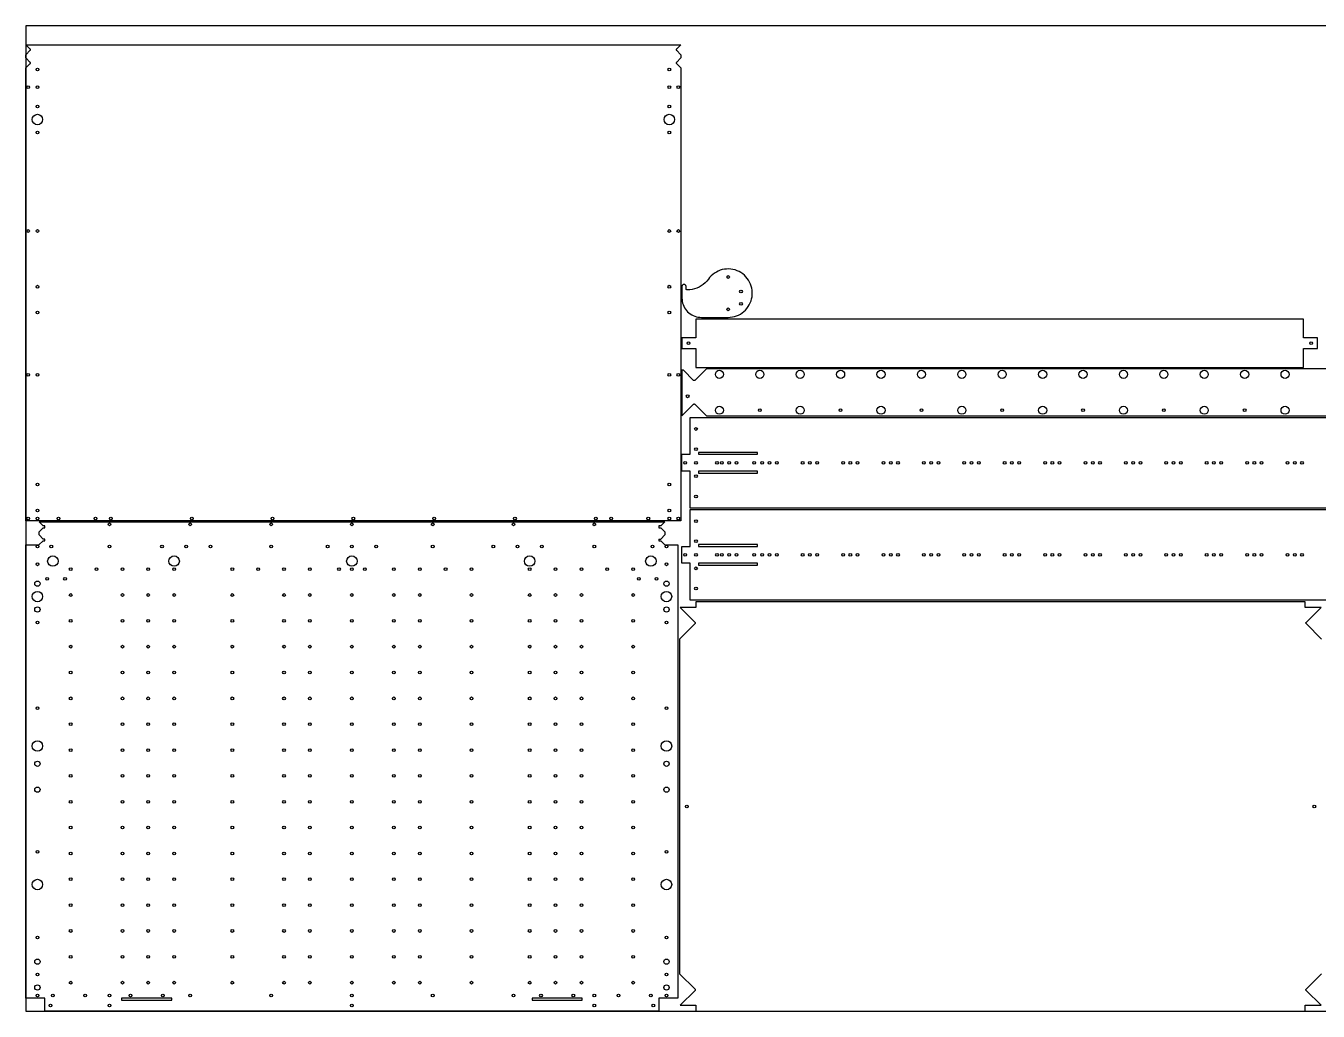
# Model space of a CAD drawing. Header units: metres. Extents: x 0 to 2440, y 0 to 1220.
# Drawn here: x 0 to 1599, y 0 to 1220 of the extents above; entities that cross this region are included whole.
import ezdxf

# ---------------------------------------------------------------- set-up
doc = ezdxf.new("R2010")
doc.units = ezdxf.units.M
doc.layers.add('INTERIOR_PROFILES', color=7, linetype='Continuous')
doc.layers.add('OUTER_PROFILES', color=7, linetype='Continuous')

msp = doc.modelspace()

# ---------------------------------------------------------------- linework, layer by layer
at = {"layer": 'INTERIOR_PROFILES'}
for points in [[(832.3, 689.5), (905.3, 689.5), (905.3, 691.8), (832.3, 691.8)], [(905.3, 666.3), (905.3, 668.5), (832.3, 668.5), (832.3, 666.3)], [(832.3, 575.5), (905.3, 575.5), (905.3, 577.8), (832.3, 577.8)], [(905.3, 552.3), (905.3, 554.5), (832.3, 554.5), (832.3, 552.3)], [(180.5, 13.5), (180.5, 16.3), (118.5, 16.3), (118.5, 13.5)], [(626.5, 16.3), (626.5, 13.5), (688.5, 13.5), (688.5, 16.3)]]:
    msp.add_lwpolyline(points, close=True, dxfattribs=at)
for centre, radius in [((14.3, 1166), 1.7), ((796.3, 1166), 1.7), ((3, 1144), 1.7), ((14.3, 1144), 1.7), ((796.3, 1144), 1.7), ((807.5, 1144), 1.7), ((14.3, 1120), 1.7), ((796.3, 1120), 1.7), ((14.3, 1104), 6.5), ((796.3, 1104), 6.5), ((14.3, 1088), 1.7), ((796.3, 1088), 1.7), ((3, 966), 1.7), ((14.3, 966), 1.7), ((796.3, 966), 1.7), ((807.5, 966), 1.7), ((14.3, 897), 1.7), ((796.3, 897), 1.7), ((869, 909), 1.7), ((885, 891), 1.7), ((14.3, 865), 1.7), ((796.3, 865), 1.7), ((869, 869), 1.7), ((885, 875.7), 1.7), ((820, 827), 1.7), ((1590.5, 827), 1.7), ((3, 788), 1.7), ((14.3, 788), 1.7), ((796.3, 788), 1.7), ((807.5, 788), 1.7), ((858.3, 788.5), 5), ((908.3, 788.5), 5), ((958.3, 788.5), 5), ((1008.3, 788.5), 5), ((1058.3, 788.5), 5), ((1108.3, 788.5), 5), ((1158.3, 788.5), 5), ((1208.3, 788.5), 5), ((1258.3, 788.5), 5), ((1308.3, 788.5), 5), ((1358.3, 788.5), 5), ((1408.3, 788.5), 5), ((1458.3, 788.5), 5), ((1508.3, 788.5), 5), ((1558.3, 788.5), 5), ((819, 761.3), 1.7), ((858.3, 744), 5), ((908.3, 744), 1.7), ((958.3, 744), 5), ((1008.3, 744), 1.7), ((1058.3, 744), 5), ((1108.3, 744), 1.7), ((1158.3, 744), 5), ((1208.3, 744), 1.7), ((1258.3, 744), 5), ((1308.3, 744), 1.7), ((1358.3, 744), 5), ((1408.3, 744), 1.7), ((1458.3, 744), 5), ((1508.3, 744), 1.7), ((1558.3, 744), 5), ((829.3, 720.8), 1.7), ((829.3, 695.8), 1.7), ((816, 679), 1.7), ((829.3, 679), 1.7), ((855.3, 679), 1.7), ((861.3, 679), 1.7), ((870.3, 679), 1.7), ((879.3, 679), 1.7), ((901.3, 679), 1.7), ((911.3, 679), 1.7), ((920.3, 679), 1.7), ((929.3, 679), 1.7), ((961.3, 679), 1.7), ((970.3, 679), 1.7), ((979.3, 679), 1.7), ((1011.3, 679), 1.7), ((1020.3, 679), 1.7), ((1029.3, 679), 1.7), ((1061.3, 679), 1.7), ((1070.3, 679), 1.7), ((1079.3, 679), 1.7), ((1111.3, 679), 1.7), ((1120.3, 679), 1.7), ((1129.3, 679), 1.7), ((1161.3, 679), 1.7), ((1170.3, 679), 1.7), ((1179.3, 679), 1.7), ((1211.3, 679), 1.7), ((1220.3, 679), 1.7), ((1229.3, 679), 1.7), ((1261.3, 679), 1.7), ((1270.3, 679), 1.7), ((1279.3, 679), 1.7), ((1311.3, 679), 1.7), ((1320.3, 679), 1.7), ((1329.3, 679), 1.7), ((1361.3, 679), 1.7), ((1370.3, 679), 1.7), ((1379.3, 679), 1.7), ((1411.3, 679), 1.7), ((1420.3, 679), 1.7), ((1429.3, 679), 1.7), ((1461.3, 679), 1.7), ((1470.3, 679), 1.7), ((1479.3, 679), 1.7), ((1511.3, 679), 1.7), ((1520.3, 679), 1.7), ((1529.3, 679), 1.7), ((1561.3, 679), 1.7), ((1570.3, 679), 1.7), ((1579.3, 679), 1.7), ((829.3, 662.3), 1.7), ((14.3, 652), 1.7), ((796.3, 652), 1.7), ((829.3, 637.3), 1.7), ((3, 610), 1.7), ((14.3, 620), 1.7), ((14.3, 610), 1.7), ((40.3, 610), 1.7), ((86.3, 610), 1.7), ((105.3, 610), 1.7), ((205.3, 610), 1.7), ((305.3, 610), 1.7), ((405.3, 610), 1.7), ((505.3, 610), 1.7), ((605.3, 610), 1.7), ((705.3, 610), 1.7), ((724.3, 610), 1.7), ((770.3, 610), 1.7), ((796.3, 620), 1.7), ((796.3, 610), 1.7), ((807.5, 610), 1.7), ((829.3, 606.8), 1.7), ((103.5, 602.8), 1.7), ((203.5, 602.8), 1.7), ((303.5, 602.8), 1.7), ((403.5, 602.8), 1.7), ((503.5, 602.8), 1.7), ((603.5, 602.8), 1.7), ((703.5, 602.8), 1.7), ((14.3, 575.3), 1.7), ((31.5, 575.3), 1.7), ((103.5, 575.3), 1.7), ((168.5, 575.3), 1.7), ((198.5, 575.3), 1.7), ((228.5, 575.3), 1.7), ((303.5, 575.3), 1.7), ((373.5, 575.3), 1.7), ((403.5, 575.3), 1.7), ((433.5, 575.3), 1.7), ((503.5, 575.3), 1.7), ((578.5, 575.3), 1.7), ((608.5, 575.3), 1.7), ((638.5, 575.3), 1.7), ((703.5, 575.3), 1.7), ((775.5, 575.3), 1.7), ((792.8, 575.3), 1.7), ((829.3, 581.8), 1.7), ((33.5, 557.3), 6.5), ((183.5, 557.3), 6.5), ((403.5, 557.3), 6.5), ((623.5, 557.3), 6.5), ((773.5, 557.3), 6.5), ((816, 565), 1.7), ((829.3, 565), 1.7), ((855.3, 565), 1.7), ((861.3, 565), 1.7), ((870.3, 565), 1.7), ((879.3, 565), 1.7), ((901.3, 565), 1.7), ((911.3, 565), 1.7), ((920.3, 565), 1.7), ((929.3, 565), 1.7), ((961.3, 565), 1.7), ((970.3, 565), 1.7), ((979.3, 565), 1.7), ((1011.3, 565), 1.7), ((1020.3, 565), 1.7), ((1029.3, 565), 1.7), ((1061.3, 565), 1.7), ((1070.3, 565), 1.7), ((1079.3, 565), 1.7), ((1111.3, 565), 1.7), ((1120.3, 565), 1.7), ((1129.3, 565), 1.7), ((1161.3, 565), 1.7), ((1170.3, 565), 1.7), ((1179.3, 565), 1.7), ((1211.3, 565), 1.7), ((1220.3, 565), 1.7), ((1229.3, 565), 1.7), ((1261.3, 565), 1.7), ((1270.3, 565), 1.7), ((1279.3, 565), 1.7), ((1311.3, 565), 1.7), ((1320.3, 565), 1.7), ((1329.3, 565), 1.7), ((1361.3, 565), 1.7), ((1370.3, 565), 1.7), ((1379.3, 565), 1.7), ((1411.3, 565), 1.7), ((1420.3, 565), 1.7), ((1429.3, 565), 1.7), ((1461.3, 565), 1.7), ((1470.3, 565), 1.7), ((1479.3, 565), 1.7), ((1511.3, 565), 1.7), ((1520.3, 565), 1.7), ((1529.3, 565), 1.7), ((1561.3, 565), 1.7), ((1570.3, 565), 1.7), ((1579.3, 565), 1.7), ((14.3, 553.3), 1.7), ((55.5, 547.3), 1.7), ((87.5, 547.3), 1.7), ((119.5, 547.3), 1.7), ((151.5, 547.3), 1.7), ((183.5, 547.3), 1.7), ((255.5, 547.3), 1.7), ((287.5, 547.3), 1.7), ((319.5, 547.3), 1.7), ((351.5, 547.3), 1.7), ((387.5, 547.3), 1.7), ((403.5, 547.3), 1.7), ((419.5, 547.3), 1.7), ((455.5, 547.3), 1.7), ((487.5, 547.3), 1.7), ((519.5, 547.3), 1.7), ((551.5, 547.3), 1.7), ((623.5, 547.3), 1.7), ((655.5, 547.3), 1.7), ((687.5, 547.3), 1.7), ((719.5, 547.3), 1.7), ((751.5, 547.3), 1.7), ((792.8, 553.3), 1.7), ((829.3, 548.3), 1.7), ((14.3, 529.3), 3.25), ((26.5, 535.3), 1.7), ((48.5, 535.3), 1.7), ((758.5, 535.3), 1.7), ((780.5, 535.3), 1.7), ((792.8, 529.3), 3.25), ((14.3, 513.3), 6.5), ((55.5, 515.3), 1.7), ((119.5, 515.3), 1.7), ((151.5, 515.3), 1.7), ((183.5, 515.3), 1.7), ((255.5, 515.3), 1.7), ((319.5, 515.3), 1.7), ((351.5, 515.3), 1.7), ((403.5, 515.3), 1.7), ((455.5, 515.3), 1.7), ((487.5, 515.3), 1.7), ((551.5, 515.3), 1.7), ((623.5, 515.3), 1.7), ((655.5, 515.3), 1.7), ((687.5, 515.3), 1.7), ((751.5, 515.3), 1.7), ((792.8, 513.3), 6.5), ((829.3, 523.3), 1.7), ((14.3, 497.3), 3.25), ((792.8, 497.3), 3.25), ((14.3, 481.3), 1.7), ((55.5, 483.3), 1.7), ((119.5, 483.3), 1.7), ((151.5, 483.3), 1.7), ((183.5, 483.3), 1.7), ((255.5, 483.3), 1.7), ((319.5, 483.3), 1.7), ((351.5, 483.3), 1.7), ((403.5, 483.3), 1.7), ((455.5, 483.3), 1.7), ((487.5, 483.3), 1.7), ((551.5, 483.3), 1.7), ((623.5, 483.3), 1.7), ((655.5, 483.3), 1.7), ((687.5, 483.3), 1.7), ((751.5, 483.3), 1.7), ((792.8, 481.3), 1.7), ((55.5, 451.3), 1.7), ((119.5, 451.3), 1.7), ((151.5, 451.3), 1.7), ((183.5, 451.3), 1.7), ((255.5, 451.3), 1.7), ((319.5, 451.3), 1.7), ((351.5, 451.3), 1.7), ((403.5, 451.3), 1.7), ((455.5, 451.3), 1.7), ((487.5, 451.3), 1.7), ((551.5, 451.3), 1.7), ((623.5, 451.3), 1.7), ((655.5, 451.3), 1.7), ((687.5, 451.3), 1.7), ((751.5, 451.3), 1.7), ((55.5, 419.3), 1.7), ((119.5, 419.3), 1.7), ((151.5, 419.3), 1.7), ((183.5, 419.3), 1.7), ((255.5, 419.3), 1.7), ((319.5, 419.3), 1.7), ((351.5, 419.3), 1.7), ((403.5, 419.3), 1.7), ((455.5, 419.3), 1.7), ((487.5, 419.3), 1.7), ((551.5, 419.3), 1.7), ((623.5, 419.3), 1.7), ((655.5, 419.3), 1.7), ((687.5, 419.3), 1.7), ((751.5, 419.3), 1.7), ((55.5, 387.3), 1.7), ((119.5, 387.3), 1.7), ((151.5, 387.3), 1.7), ((183.5, 387.3), 1.7), ((255.5, 387.3), 1.7), ((319.5, 387.3), 1.7), ((351.5, 387.3), 1.7), ((403.5, 387.3), 1.7), ((455.5, 387.3), 1.7), ((487.5, 387.3), 1.7), ((551.5, 387.3), 1.7), ((623.5, 387.3), 1.7), ((655.5, 387.3), 1.7), ((687.5, 387.3), 1.7), ((751.5, 387.3), 1.7), ((14.3, 375.3), 1.7), ((792.8, 375.3), 1.7), ((55.5, 355.3), 1.7), ((119.5, 355.3), 1.7), ((151.5, 355.3), 1.7), ((183.5, 355.3), 1.7), ((255.5, 355.3), 1.7), ((319.5, 355.3), 1.7), ((351.5, 355.3), 1.7), ((403.5, 355.3), 1.7), ((455.5, 355.3), 1.7), ((487.5, 355.3), 1.7), ((551.5, 355.3), 1.7), ((623.5, 355.3), 1.7), ((655.5, 355.3), 1.7), ((687.5, 355.3), 1.7), ((751.5, 355.3), 1.7), ((14.3, 328.3), 6.5), ((55.5, 323.3), 1.7), ((119.5, 323.3), 1.7), ((151.5, 323.3), 1.7), ((183.5, 323.3), 1.7), ((255.5, 323.3), 1.7), ((319.5, 323.3), 1.7), ((351.5, 323.3), 1.7), ((403.5, 323.3), 1.7), ((455.5, 323.3), 1.7), ((487.5, 323.3), 1.7), ((551.5, 323.3), 1.7), ((623.5, 323.3), 1.7), ((655.5, 323.3), 1.7), ((687.5, 323.3), 1.7), ((751.5, 323.3), 1.7), ((792.8, 328.3), 6.5), ((14.3, 306.3), 3.25), ((792.8, 306.3), 3.25), ((55.5, 291.3), 1.7), ((119.5, 291.3), 1.7), ((151.5, 291.3), 1.7), ((183.5, 291.3), 1.7), ((255.5, 291.3), 1.7), ((319.5, 291.3), 1.7), ((351.5, 291.3), 1.7), ((403.5, 291.3), 1.7), ((455.5, 291.3), 1.7), ((487.5, 291.3), 1.7), ((551.5, 291.3), 1.7), ((623.5, 291.3), 1.7), ((655.5, 291.3), 1.7), ((687.5, 291.3), 1.7), ((751.5, 291.3), 1.7), ((14.3, 274.3), 3.25), ((792.8, 274.3), 3.25), ((55.5, 259.3), 1.7), ((119.5, 259.3), 1.7), ((151.5, 259.3), 1.7), ((183.5, 259.3), 1.7), ((255.5, 259.3), 1.7), ((319.5, 259.3), 1.7), ((351.5, 259.3), 1.7), ((403.5, 259.3), 1.7), ((455.5, 259.3), 1.7), ((487.5, 259.3), 1.7), ((551.5, 259.3), 1.7), ((623.5, 259.3), 1.7), ((655.5, 259.3), 1.7), ((687.5, 259.3), 1.7), ((751.5, 259.3), 1.7), ((818, 253.5), 1.7), ((1594.5, 253.5), 1.7), ((55.5, 227.3), 1.7), ((119.5, 227.3), 1.7), ((151.5, 227.3), 1.7), ((183.5, 227.3), 1.7), ((255.5, 227.3), 1.7), ((319.5, 227.3), 1.7), ((351.5, 227.3), 1.7), ((403.5, 227.3), 1.7), ((455.5, 227.3), 1.7), ((487.5, 227.3), 1.7), ((551.5, 227.3), 1.7), ((623.5, 227.3), 1.7), ((655.5, 227.3), 1.7), ((687.5, 227.3), 1.7), ((751.5, 227.3), 1.7), ((14.3, 197.3), 1.7), ((55.5, 195.3), 1.7), ((119.5, 195.3), 1.7), ((151.5, 195.3), 1.7), ((183.5, 195.3), 1.7), ((255.5, 195.3), 1.7), ((319.5, 195.3), 1.7), ((351.5, 195.3), 1.7), ((403.5, 195.3), 1.7), ((455.5, 195.3), 1.7), ((487.5, 195.3), 1.7), ((551.5, 195.3), 1.7), ((623.5, 195.3), 1.7), ((655.5, 195.3), 1.7), ((687.5, 195.3), 1.7), ((751.5, 195.3), 1.7), ((792.8, 197.3), 1.7), ((14.3, 156.8), 6.5), ((55.5, 163.3), 1.7), ((119.5, 163.3), 1.7), ((151.5, 163.3), 1.7), ((183.5, 163.3), 1.7), ((255.5, 163.3), 1.7), ((319.5, 163.3), 1.7), ((351.5, 163.3), 1.7), ((403.5, 163.3), 1.7), ((455.5, 163.3), 1.7), ((487.5, 163.3), 1.7), ((551.5, 163.3), 1.7), ((623.5, 163.3), 1.7), ((655.5, 163.3), 1.7), ((687.5, 163.3), 1.7), ((751.5, 163.3), 1.7), ((792.8, 156.8), 6.5), ((55.5, 131.3), 1.7), ((119.5, 131.3), 1.7), ((151.5, 131.3), 1.7), ((183.5, 131.3), 1.7), ((255.5, 131.3), 1.7), ((319.5, 131.3), 1.7), ((351.5, 131.3), 1.7), ((403.5, 131.3), 1.7), ((455.5, 131.3), 1.7), ((487.5, 131.3), 1.7), ((551.5, 131.3), 1.7), ((623.5, 131.3), 1.7), ((655.5, 131.3), 1.7), ((687.5, 131.3), 1.7), ((751.5, 131.3), 1.7), ((55.5, 99.3), 1.7), ((119.5, 99.3), 1.7), ((151.5, 99.3), 1.7), ((183.5, 99.3), 1.7), ((255.5, 99.3), 1.7), ((319.5, 99.3), 1.7), ((351.5, 99.3), 1.7), ((403.5, 99.3), 1.7), ((455.5, 99.3), 1.7), ((487.5, 99.3), 1.7), ((551.5, 99.3), 1.7), ((623.5, 99.3), 1.7), ((655.5, 99.3), 1.7), ((687.5, 99.3), 1.7), ((751.5, 99.3), 1.7), ((14.3, 91.3), 1.7), ((792.8, 91.3), 1.7), ((14.3, 61.3), 3.25), ((55.5, 67.3), 1.7), ((119.5, 67.3), 1.7), ((151.5, 67.3), 1.7), ((183.5, 67.3), 1.7), ((255.5, 67.3), 1.7), ((319.5, 67.3), 1.7), ((351.5, 67.3), 1.7), ((403.5, 67.3), 1.7), ((455.5, 67.3), 1.7), ((487.5, 67.3), 1.7), ((551.5, 67.3), 1.7), ((623.5, 67.3), 1.7), ((655.5, 67.3), 1.7), ((687.5, 67.3), 1.7), ((751.5, 67.3), 1.7), ((792.8, 61.3), 3.25), ((14.3, 29.3), 3.25), ((14.3, 45.3), 1.7), ((55.5, 35.3), 1.7), ((119.5, 35.3), 1.7), ((151.5, 35.3), 1.7), ((183.5, 35.3), 1.7), ((255.5, 35.3), 1.7), ((319.5, 35.3), 1.7), ((351.5, 35.3), 1.7), ((403.5, 35.3), 1.7), ((455.5, 35.3), 1.7), ((487.5, 35.3), 1.7), ((551.5, 35.3), 1.7), ((623.5, 35.3), 1.7), ((655.5, 35.3), 1.7), ((687.5, 35.3), 1.7), ((751.5, 35.3), 1.7), ((792.8, 29.3), 3.25), ((792.8, 45.3), 1.7), ((14.3, 19.3), 1.7), ((33.5, 19.3), 1.7), ((73.5, 19.3), 1.7), ((103.5, 19.3), 1.7), ((129.5, 19.3), 1.7), ((169.5, 19.3), 1.7), ((203.5, 19.3), 1.7), ((303.5, 19.3), 1.7), ((403.5, 19.3), 1.7), ((503.5, 19.3), 1.7), ((603.5, 19.3), 1.7), ((637.5, 19.3), 1.7), ((677.5, 19.3), 1.7), ((703.5, 19.3), 1.7), ((733.5, 19.3), 1.7), ((773.5, 19.3), 1.7), ((792.8, 19.3), 1.7), ((30.5, 7), 1.7), ((103.5, 7), 1.7), ((403.5, 7), 1.7), ((703.5, 7), 1.7), ((776.5, 7), 1.7)]:
    msp.add_circle(centre, radius, dxfattribs=at)
at = {"layer": 'OUTER_PROFILES'}
for p, q in [((21.3, 600.9), (16.3, 605.8)), ((16.3, 605.8), (21.3, 605.8)), ((16.3, 593.5), (21.3, 598.5)), ((16.3, 589.6), (16.3, 593.5)), ((21.3, 605.8), (23.5, 605.8)), ((23.5, 600.8), (21.3, 600.9)), ((21.3, 598.5), (23.5, 598.5)), ((23.5, 605.8), (783.5, 605.8)), ((23.5, 598.5), (23.5, 600.8)), ((783.5, 605.8), (785.8, 605.8)), ((785.8, 600.9), (783.5, 600.8)), ((783.5, 600.8), (783.5, 598.5)), ((783.5, 598.5), (785.8, 598.5)), ((785.8, 605.8), (790.7, 605.8)), ((790.7, 605.8), (785.8, 600.9)), ((785.8, 598.5), (790.8, 593.5)), ((790.8, 593.5), (790.8, 589.6)), ((0, 16.3), (0, 577.2)), ((0, 577.2), (5, 577.2)), ((5, 577.2), (7.3, 577.2)), ((7.3, 577.2), (16.2, 577.2)), ((16.2, 577.2), (21.3, 582.2)), ((21.3, 584.6), (16.3, 589.6)), ((23.5, 584.5), (21.3, 584.6)), ((21.3, 582.2), (23.5, 582.3)), ((23.5, 582.3), (23.5, 584.5)), ((783.5, 584.5), (783.5, 582.3)), ((783.5, 582.3), (785.8, 582.2)), ((790.8, 589.6), (785.8, 584.6)), ((785.8, 582.2), (790.8, 577.2)), ((790.8, 577.2), (799.8, 577.2)), ((799.8, 577.2), (802, 577.2)), ((802, 577.2), (807, 577.2)), ((807, 577.2), (807, 16.3)), ((5, 16.3), (0, 16.3)), ((7.3, 16.3), (5, 16.3)), ((21.3, 16.3), (7.3, 16.3)), ((23.5, 16.3), (21.3, 16.3)), ((23.5, 14), (23.5, 16.3)), ((785.8, 16.3), (783.5, 16.3)), ((783.5, 16.3), (783.5, 14)), ((799.8, 16.3), (785.8, 16.3)), ((802, 16.3), (799.8, 16.3)), ((807, 16.3), (802, 16.3)), ((23.5, 0), (23.5, 14)), ((783.5, 0), (23.5, 0)), ((783.5, 14), (783.5, 0))]:
    msp.add_line(p, q, dxfattribs=at)
for points in [[(805, 1191.1), (805, 1191), (804.9, 1191), (804.9, 1190.9), (804.8, 1190.8), (804.8, 1190.7), (804.8, 1190.7), (804.8, 1190.6), (804.7, 1190.5), (804.7, 1190.4), (804.7, 1190.3), (804.8, 1190.2), (804.8, 1190.1), (804.8, 1190.1), (804.8, 1190), (804.9, 1189.9), (804.9, 1189.8), (805, 1189.8), (805, 1189.7), (810.5, 1184.2), (810.5, 1180.3), (805, 1174.8), (805, 1174.8), (804.9, 1174.7), (804.9, 1174.6), (804.8, 1174.6), (804.8, 1174.5), (804.8, 1174.4), (804.8, 1174.3), (804.7, 1174.2), (804.7, 1174.1), (804.7, 1174), (804.8, 1174), (804.8, 1173.9), (804.8, 1173.8), (804.8, 1173.7), (804.9, 1173.6), (804.9, 1173.6), (805, 1173.5), (805, 1173.4), (810.5, 1167.9), (810.5, 607), (0, 607), (0, 1167.9), (5.5, 1173.4), (5.6, 1173.5), (5.6, 1173.6), (5.7, 1173.6), (5.7, 1173.7), (5.7, 1173.8), (5.8, 1173.9), (5.8, 1174), (5.8, 1174.1), (5.8, 1174.2), (5.8, 1174.3), (5.8, 1174.4), (5.7, 1174.4), (5.7, 1174.5), (5.7, 1174.6), (5.6, 1174.7), (5.6, 1174.8), (5.5, 1174.8), (0, 1180.3), (0, 1184.2), (5.5, 1189.7), (5.6, 1189.8), (5.6, 1189.8), (5.7, 1189.9), (5.7, 1190), (5.7, 1190.1), (5.8, 1190.2), (5.8, 1190.3), (5.8, 1190.3), (5.8, 1190.4), (5.8, 1190.5), (5.8, 1190.6), (5.7, 1190.7), (5.7, 1190.8), (5.7, 1190.9), (5.6, 1191), (5.6, 1191), (5.5, 1191.1), (0.1, 1196.5), (810.5, 1196.5)], [(817, 894.5), (817, 897.3), (817, 897.5), (817, 897.7), (816.9, 897.9), (816.8, 898.2), (816.8, 898.4), (816.7, 898.5), (816.5, 898.7), (816.4, 898.9), (816.3, 899.1), (816.1, 899.2), (815.9, 899.3), (815.7, 899.5), (815.6, 899.6), (815.4, 899.6), (815.1, 899.7), (814.9, 899.8), (814.7, 899.8), (814.5, 899.8), (814.3, 899.8), (814.1, 899.8), (813.9, 899.7), (813.6, 899.6), (813.4, 899.6), (813.2, 899.5), (813.1, 899.3), (812.9, 899.2), (812.7, 899.1), (812.6, 898.9), (812.5, 898.7), (812.3, 898.5), (812.2, 898.4), (812.2, 898.2), (812.1, 897.9), (812, 897.7), (812, 897.5), (812, 897.3), (812, 883), (812.1, 880.9), (812.4, 878.8), (812.8, 876.8), (813.4, 874.8), (814.2, 872.9), (815.2, 871), (816.3, 869.2), (817.6, 867.6), (819, 866), (820.6, 864.6), (822.2, 863.3), (824, 862.2), (825.9, 861.2), (827.8, 860.4), (829.8, 859.8), (831.8, 859.4), (833.9, 859.1), (836, 859), (869, 859), (871.7, 859.1), (874.3, 859.5), (876.9, 860.1), (879.5, 860.9), (881.9, 861.9), (884.3, 863.2), (886.5, 864.6), (888.6, 866.3), (890.5, 868.1), (892.3, 870.1), (893.9, 872.3), (895.3, 874.5), (896.5, 876.9), (897.4, 879.4), (898.2, 882), (898.7, 884.6), (898.9, 887.3), (899, 889.9), (898.8, 892.6), (898.3, 895.2), (897.7, 897.8), (896.8, 900.3), (895.7, 902.7), (894.3, 905), (892.8, 907.2), (891.1, 909.3), (889.2, 911.2), (887.2, 912.9), (885, 914.4), (882.7, 915.7), (880.2, 916.8), (877.7, 917.7), (875.1, 918.4), (872.5, 918.8), (869.8, 919), (867.2, 918.9), (864.5, 918.7), (861.9, 918.1), (859.3, 917.4), (856.8, 916.4), (854.5, 915.2), (852.2, 913.8), (850, 912.3), (848.1, 910.5), (846.2, 908.5), (844.6, 906.4), (842.7, 904), (840.6, 901.8), (838.3, 899.8), (835.8, 898.1), (833.2, 896.6), (830.4, 895.3), (827.5, 894.3), (824.6, 893.6), (821.5, 893.1), (818.5, 893), (818.4, 893), (818.2, 893), (818.1, 893.1), (818, 893.1), (817.9, 893.1), (817.8, 893.2), (817.6, 893.3), (817.5, 893.4), (817.4, 893.4), (817.4, 893.5), (817.3, 893.6), (817.2, 893.7), (817.1, 893.9), (817.1, 894), (817.1, 894.1), (817, 894.2), (817, 894.4)], [(812, 833.5), (812, 820.5), (829.3, 820.5), (829.3, 818.3), (829.3, 804.3), (829.3, 797), (1581.3, 797), (1581.3, 804.3), (1581.3, 818.3), (1581.3, 820.5), (1598.5, 820.5), (1598.5, 833.5), (1581.3, 833.5), (1581.3, 835.8), (1581.3, 849.8), (1581.3, 857), (829.3, 857), (829.3, 849.8), (829.3, 835.8), (829.3, 833.5)], [(822.3, 728), (822.3, 735), (2018.3, 735), (2018.3, 728), (2018.3, 725.8), (2018.3, 691.8), (2018.3, 689.5), (2028.5, 689.5), (2028.5, 668.5), (2018.3, 668.5), (2018.3, 666.3), (2018.3, 632.3), (2018.3, 630), (2018.3, 623), (822.3, 623), (822.3, 630), (822.3, 632.3), (822.3, 666.3), (822.3, 668.5), (812, 668.5), (812, 689.5), (822.3, 689.5), (822.3, 691.8)], [(822.3, 614), (822.3, 621), (2018.3, 621), (2018.3, 614), (2018.3, 611.8), (2018.3, 577.8), (2018.3, 575.5), (2028.5, 575.5), (2028.5, 554.5), (2018.3, 554.5), (2018.3, 552.3), (2018.3, 518.3), (2018.3, 516), (2018.3, 509), (822.3, 509), (822.3, 516), (822.3, 518.3), (822.3, 552.3), (822.3, 554.5), (812, 554.5), (812, 575.5), (822.3, 575.5), (822.3, 577.8)]]:
    msp.add_lwpolyline(points, close=True, dxfattribs=at)
for points in [[(1974.2, 795.5), (842.3, 795.5), (827.8, 781), (827.8, 781), (827.7, 780.9), (827.6, 780.9), (827.6, 780.8), (827.5, 780.8), (827.4, 780.8), (827.3, 780.8), (827.2, 780.7), (827.1, 780.7), (827, 780.7), (827, 780.8), (826.9, 780.8), (826.8, 780.8), (826.7, 780.8), (826.6, 780.9), (826.6, 780.9), (826.5, 781), (826.4, 781), (814, 793.5), (812, 793.5), (812, 737.1), (826.4, 751.5), (826.5, 751.6), (826.6, 751.6), (826.6, 751.7), (826.7, 751.7), (826.8, 751.7), (826.9, 751.8), (827, 751.8), (827, 751.8), (827.1, 751.8), (827.2, 751.8), (827.3, 751.8), (827.4, 751.8), (827.5, 751.7), (827.6, 751.7), (827.6, 751.7), (827.7, 751.6), (827.8, 751.6), (827.8, 751.5), (842.3, 737), (1974.2, 737)], [(783.5, 584.5), (783.8, 584.5), (784, 584.5), (784.3, 584.5), (784.5, 584.6), (784.8, 584.6), (785.1, 584.6), (785.5, 584.6), (785.8, 584.6)], [(1603.5, 460.8), (1584.4, 479.9), (1584.3, 480), (1584.3, 480.1), (1584.2, 480.2), (1584.2, 480.2), (1584.2, 480.3), (1584.1, 480.4), (1584.1, 480.5), (1584.1, 480.6), (1584.1, 480.7), (1584.1, 480.7), (1584.1, 480.8), (1584.1, 480.9), (1584.2, 481), (1584.2, 481.1), (1584.2, 481.2), (1584.3, 481.2), (1584.3, 481.3), (1584.4, 481.4), (1602.8, 499.8), (1583.3, 499.8), (1583.3, 507), (829.3, 507), (829.3, 499.8), (809.7, 499.8), (828.1, 481.4), (828.2, 481.3), (828.2, 481.2), (828.3, 481.1), (828.3, 481.1), (828.4, 481), (828.4, 480.9), (828.4, 480.8), (828.4, 480.7), (828.4, 480.6), (828.4, 480.5), (828.4, 480.4), (828.4, 480.3), (828.3, 480.3), (828.3, 480.2), (828.2, 480.1), (828.2, 480), (828.1, 479.9), (809, 460.8), (809, 46.2), (828.1, 27.1), (828.2, 27), (828.2, 27), (828.3, 26.9), (828.3, 26.8), (828.4, 26.7), (828.4, 26.7), (828.4, 26.6), (828.4, 26.5), (828.4, 26.4), (828.4, 26.3), (828.4, 26.2), (828.4, 26.1), (828.4, 26.1), (828.3, 26), (828.3, 25.9), (828.2, 25.8), (828.2, 25.8), (828.1, 25.7), (809.7, 7.3), (829.3, 7.3), (829.3, 0), (1583.3, 0), (1583.3, 7.3), (1602.8, 7.3), (1584.4, 25.7), (1584.3, 25.8), (1584.3, 25.8), (1584.2, 25.9), (1584.2, 26), (1584.2, 26.1), (1584.1, 26.1), (1584.1, 26.2), (1584.1, 26.3), (1584.1, 26.4), (1584.1, 26.5), (1584.1, 26.6), (1584.1, 26.7), (1584.2, 26.7), (1584.2, 26.8), (1584.2, 26.9), (1584.3, 27), (1584.3, 27), (1584.4, 27.1), (1603.5, 46.2)]]:
    msp.add_lwpolyline(points, dxfattribs=at)
at = {"layer": 'SHEET_BORDER'}
msp.add_lwpolyline([(0, 0), (2440, 0), (2440, 1220), (0, 1220), (0, 0)], dxfattribs=at)

doc.saveas('drawing.dxf')
